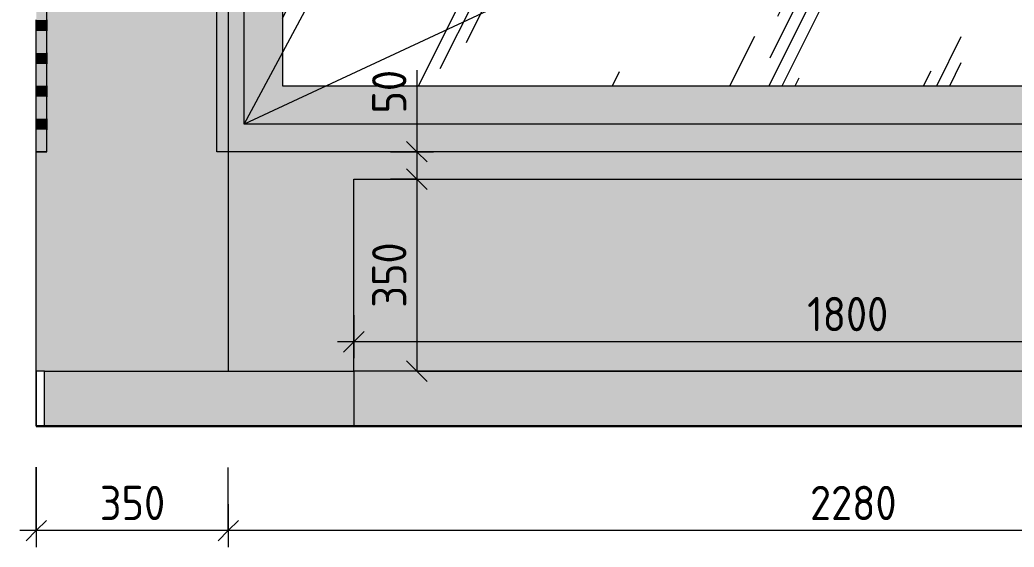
# Model space of a CAD drawing. Header units: millimetres. Extents: x 855 to 84199, y -1987 to 21700.
# Drawn here: x 29158 to 30971, y -220 to 740 of the extents above; entities that cross this region are included whole.
import ezdxf

# ---------------------------------------------------------------- set-up
doc = ezdxf.new("R2010")
doc.units = ezdxf.units.MM
for name, color, linetype, lineweight in [('A-ANNO-DIMS', 7, 'Continuous', 9), ('A-ANNO-DIMS-25', 7, 'Continuous', 9), ('A-FLOR', 7, 'Continuous', 9), ('A-GENM', 7, 'Continuous', 9), ('A-GLAZ', 7, 'Continuous', 9), ('A-WALL', 7, 'Continuous', 9), ('A-WALL-PATT', 7, 'Continuous', 9), ('I-WALL', 7, 'Continuous', 9), ('Знаки', 7, 'Continuous', 9)]:
    doc.layers.add(name, color=color, linetype=linetype, lineweight=lineweight)
for name, color, linetype, lineweight, true_color in [('A-FLOR-FNSH-2', 7, 'Continuous', 30, 0x3c3c3c), ('I-FURN-10', 7, 'Continuous', 9, 0x888888), ('I-FURN-11', 7, 'Continuous', 9, 0x7f7f7f), ('I-FURN-12', 7, 'Continuous', 9, 0x838383), ('I-FURN-13', 7, 'Continuous', 9, 0x858585), ('I-FURN-2', 7, 'Continuous', 9, 0x949494), ('I-FURN-4', 7, 'Continuous', 9, 0x9e9e9e), ('I-FURN-5', 7, 'Continuous', 9, 0x818181), ('I-FURN-6', 9, 'Continuous', 9, 0x808080), ('I-FURN-7', 7, 'Continuous', 9, 0xc0c0c0), ('I-FURN-8', 7, 'Continuous', 9, 0xacacac), ('I-FURN-9', 7, 'Continuous', 9, 0x8d8d8d)]:
    doc.layers.add(name, color=color, linetype=linetype, lineweight=lineweight, true_color=true_color)
doc.layers.add('I-FURN-3', color=7, linetype='Continuous', lineweight=9, true_color=0x7f7f7f, transparency=0.7)
doc.styles.add('ISOCPEUR_2', font='isocpeur.ttf', dxfattribs={"width": 0.9, "height": 62.5})
doc.dimstyles.new('ISO-2_5_0_9К_БОЛЬШОЙ_1', dxfattribs={"dimscale": 304.8, "dimtxt": 62.248823, "dimasz": 0.123031, "dimexe": 0.098425, "dimexo": 0.246063, "dimgap": 0, "dimtad": 1, "dimdec": 0, "dimrnd": 10, "dimzin": 0, "dimdsep": 46, "dimtxsty": 'ISOCPEUR_2', "dimblk1": 'OBLIQUE', "dimblk2": 'OBLIQUE', "dimsah": 1, "dimcen": 0.09, "dimdle": 0.098425, "dimazin": 0, "dimtfac": 1, "dimtdec": 4, "dimtix": 1, "dimtmove": 0, "dimatfit": 3, "dimfxl": 1, "dimtvp": 1, "dimtolj": 1, "dimtzin": 0, "dimarcsym": 2})
doc.dimstyles.new('ISO-2_5_0_9К_БОЛЬШОЙ_2', dxfattribs={"dimscale": 304.8, "dimtxt": 62.248823, "dimasz": 0.123031, "dimexe": 0.098425, "dimexo": 0.246063, "dimgap": 0, "dimtad": 1, "dimdec": 0, "dimrnd": 10, "dimzin": 0, "dimdsep": 46, "dimtxsty": 'ISOCPEUR_2', "dimblk1": 'OBLIQUE', "dimblk2": 'OBLIQUE', "dimsah": 1, "dimcen": 0.09, "dimdle": 0.098425, "dimazin": 0, "dimtfac": 1, "dimtdec": 4, "dimtix": 1, "dimtmove": 1, "dimatfit": 3, "dimfxl": 1, "dimtvp": 1, "dimtolj": 1, "dimtzin": 0, "dimarcsym": 2})

# ---------------------------------------------------------------- blocks, each defined once
blk = doc.blocks.new('120_Окно_СКБ_2Ст_Фрамуга сверху - 120_Окно_СКБ_2Ст_2300х2500_h_ ДОО-23103760-Развертка 1_60-1')
at = {"layer": 'A-GLAZ'}
h = blk.add_hatch(color=256, dxfattribs=at)
h.paths.add_polyline_path([(102110.9, 500), (103429, 500), (103429, 2980), (101171, 2980), (101171, 500), (102035, 500)])
h.paths.add_polyline_path([(103380, 550), (102870, 550), (102870, 2080), (103400, 2080), (103400, 550)])
h.paths.add_polyline_path([(102035, 550), (101200, 550), (101200, 2080), (102840, 2080), (102840, 550), (102342.9, 550)])
h.paths.add_polyline_path([(101223.1, 2130), (101220, 2130), (101220, 2930), (103380, 2930), (103380, 2130), (101427.9, 2130)])
h = blk.add_hatch(color=256, dxfattribs=at)
h.paths.add_polyline_path([(102642.2, 550), (102840, 550), (102840, 2080), (101200, 2080), (101200, 550), (102342.9, 550)])
h.paths.add_polyline_path([(102770, 620), (101270, 620), (101270, 2010), (102770, 2010), (102770, 1029.8)])
h.paths.add_polyline_path([(102798, 1205.5), (102795.9, 1205.8), (102795.1, 1206.4), (102795, 1206.6), (102793.8, 1288.8), (102792.9, 1290), (102791.5, 1293.4), (102791, 1297), (102791, 1333), (102791.5, 1336.6), (102792.9, 1340), (102795.1, 1342.9), (102798, 1345.1), (102801.8, 1346.6), (102805, 1347), (102808.6, 1346.5), (102812, 1345.1), (102814.9, 1342.9), (102817.1, 1340), (102818.5, 1336.6), (102819, 1333), (102819, 1297), (102818.5, 1293.4), (102817.1, 1290), (102816.1, 1288.6), (102815.8, 1265.4), (102814.9, 1206.3), (102813.9, 1205.7), (102812, 1205.5), (102801.4, 1205.5)])
h = blk.add_hatch(dxfattribs=at)
h.set_pattern_fill('FP_26', color=256, style=0, pattern_type=2)
h.set_pattern_definition([(63.435, (108535.2, 31.75), (-255.583, 766.747), [317.5, -190.5, 317.5, -190.5, -403.903]), (63.435, (108535.2, 31.75), (-255.583, 766.747), [-1016, 127, -276.9]), (63.435, (108519.34, 47.6), (-255.583, 766.747), [254, -317.5, 190.5, -190.5, -467.403]), (63.435, (108519.34, 47.6), (-255.583, 766.747), [-952.5, 222.25, -245.15]), (63.435, (108519.34, 95.25), (-255.583, 766.747), [190.5, -381, 127, -190.5, -530.903]), (63.435, (108519.34, 95.25), (-255.583, 766.747), [-889, 285.75, -245.15]), (63.435, (108566.96, 47.6), (-255.583, 766.747), [190.5, -381, 158.75, -6404.65]), (63.435, (108614.6, 95.25), (-255.583, 766.747), [95.25, -476.25, 63.5, -6499.9]), (63.435, (108535.2, 174.6), (-255.583, 766.747), [63.5, -476.25, 63.5, -254, -562.653]), (63.435, (108535.2, 174.6), (-255.583, 766.747), [-857.25, 158.75, -403.9]), (63.435, (108820.96, 127), (-255.583, 766.747), [317.5, -476.25, 381, -251.503]), (63.435, (108820.96, 79.4), (-255.583, 766.747), [444.5, -317.5, 476.25, -188.003]), (63.435, (108852.7, 95.25), (-255.583, 766.747), [508, -254, 381, -276.903]), (63.435, (108900.34, 142.9), (-255.583, 766.747), [317.5, -444.5, 254, -403.903]), (63.435, (108852.7, 238.1), (-255.583, 766.747), [158.75, -635, 190.5, -435.653]), (63.435, (108947.96, 190.5), (-255.583, 766.747), [127, -635, 127, -530.903])])
h.paths.add_polyline_path([(102770, 620), (102770, 2010), (101270, 2010), (101270, 620), (102642.2, 620)])
for p, q in [((101150, 500), (101150, 3000)), ((101200, 550), (101200, 2080)), ((101200, 550), (102020, 2080)), ((101270, 2010), (101270, 620)), ((102791.8, 1292.5), (101200, 550)), ((101270, 620), (102770, 620)), ((102840, 550), (101200, 550)), ((103450, 500), (101150, 500))]:
    blk.add_line(p, q, dxfattribs=at)
blk = doc.blocks.new('Плинтус - Плинтус керамогранит бежевый-32865435-Развертка 1_60-1')
at = {"layer": 'A-GENM'}
for p, q in [((100836, 100), (100821, 100)), ((100821, 100), (100821, 0)), ((100836, 0), (100836, 100)), ((100821, 0), (100836, 0))]:
    blk.add_line(p, q, dxfattribs=at)
blk = doc.blocks.new('Съемный металлический экран с перфорацией - E5-33084936-Развертка 1_60-1')
at = {"layer": 'Знаки'}
h = blk.add_hatch(dxfattribs=at)
h.set_pattern_fill('FP_29', color=256, style=0, pattern_type=2)
h.set_pattern_definition([(0, (108476.359, 0), (0, 12.7), [3.403, -18.594]), (60, (108482.709, 1.701), (-10.998523, 6.35), [3.403, -18.594]), (120, (108484.41, 8.051), (-10.998523, -6.35), [3.403, -18.594]), (30, (108479.762, 0), (2e-05, 25.39996), [3.403, -21.997]), (30, (108473.412, 11), (2e-05, 25.39996), [3.403, -21.997]), (150, (108476.36, 0), (-21.99702, -12.69996), [3.403, -21.997]), (150, (108482.71, 11), (-21.99702, -12.69996), [3.403, -21.997]), (90, (108484.41, 4.65), (-21.997, 12.7), [3.403, -21.997]), (90, (108471.71, 4.65), (-21.997, 12.7), [3.403, -21.997])])
h.paths.add_polyline_path([(101400, 100), (103200, 100), (103200, 450), (101400, 450), (101400, 128.4)])
for p, q in [((101400, 450), (103200, 450)), ((101400, 100), (101400, 450)), ((103200, 100), (103200, 450)), ((103200, 100), (101400, 100))]:
    blk.add_line(p, q, dxfattribs=at)
blk = doc.blocks.new('Бизиборд лего - бизиборд 1_21б-32328682-Развертка 1_60-1')
at = {"layer": 'I-FURN-3'}
h = blk.add_hatch(color=256, dxfattribs=at)
h.paths.add_polyline_path([(100840, 500), (100840, 540), (100821, 540), (100821, 500)])
h.paths.add_polyline_path([(100821, 560), (100840, 560), (100840, 600), (100821, 600), (100821, 563)])
h.paths.add_polyline_path([(100821, 620), (100840, 620), (100840, 660), (100821, 660), (100821, 627.4)])
h.paths.add_polyline_path([(100821, 680), (100840, 680), (100840, 720), (100821, 720), (100821, 683.7)])
h.paths.add_polyline_path([(100823.7, 740), (100840, 740.1), (100840, 780), (100821, 780), (100821, 740), (100823.1, 740)])
h.paths.add_polyline_path([(100824.3, 800), (100840, 800), (100840, 840), (100821, 840), (100821, 800), (100823.1, 800)])
h.paths.add_polyline_path([(100825.5, 860), (100840, 860.2), (100840, 900), (100821, 900), (100821, 860), (100824.3, 860)])
h.paths.add_polyline_path([(100825.5, 920), (100840, 920), (100840, 960), (100821, 960), (100821, 920)])
h.paths.add_polyline_path([(100821, 980), (100840, 980), (100840, 1020), (100821, 1020), (100821, 981.5)])
h.paths.add_polyline_path([(100821, 1040), (100840, 1040), (100840, 1120), (100821, 1120), (100821, 1041.9)])
h.paths.add_polyline_path([(100821, 1140), (100840, 1140), (100840, 1180), (100821, 1180), (100821, 1140.5)])
h.paths.add_polyline_path([(100821, 1200), (100840, 1200), (100840, 1240), (100821, 1240), (100821, 1206.9)])
h.paths.add_polyline_path([(100821, 1260), (100840, 1260), (100840, 1300), (100821, 1300), (100821, 1263.2)])
h.paths.add_polyline_path([(100840, 1320), (100840, 1360), (100821, 1359.8), (100821, 1320), (100839.7, 1320)])
h.paths.add_polyline_path([(100825.5, 1380), (100840, 1380), (100840, 1420), (100821, 1420), (100821, 1380)])
h.paths.add_polyline_path([(100823.1, 1440), (100840, 1440.3), (100840, 1480), (100821, 1480), (100821, 1440), (100822.5, 1440)])
h.paths.add_polyline_path([(100821, 1500), (100840, 1500), (100840, 1540), (100821, 1540), (100821, 1500.6)])
h.paths.add_polyline_path([(100821, 1560), (100840, 1560), (100840, 1600), (100821, 1600), (100821, 1561)])
h.paths.add_polyline_path([(100821, 1620), (100840, 1620), (100840, 1700), (100821, 1699.8), (100821, 1621.3)])
h.paths.add_polyline_path([(100821, 1720), (100840, 1720), (100840, 1760), (100821, 1760), (100821, 1721.9)])
h.paths.add_polyline_path([(100821, 1780), (100840, 1780), (100840, 1820), (100821, 1820), (100821, 1782.3)])
h.paths.add_polyline_path([(100821, 1840), (100840, 1840.3), (100840, 1880), (100821, 1880), (100821, 1842.7)])
h.paths.add_polyline_path([(100839.7, 1900), (100840, 1900), (100840, 1940), (100821, 1940), (100821, 1900)])
h.paths.add_polyline_path([(100830.2, 1960), (100840, 1960), (100840, 2000), (100821, 2000), (100821, 1960), (100827.8, 1960)])
h.paths.add_polyline_path([(100821, 2020), (100840, 2020), (100840, 2060), (100821, 2060), (100821, 2027.8)])
h.paths.add_polyline_path([(100825.5, 2080), (100840, 2080.1), (100840, 2120), (100821, 2120), (100821, 2080), (100823.1, 2080)])
h.paths.add_polyline_path([(100821, 2140), (100840, 2140), (100840, 2180), (100821, 2180), (100821, 2140.4)])
h.paths.add_polyline_path([(100821, 2200), (100840, 2200), (100840, 2240), (100821, 2240), (100821, 2200.8)])
h = blk.add_hatch(color=256, dxfattribs=at)
h.paths.add_polyline_path([(100820.7, 500), (100821, 500), (100820.7, 514.7)])
h.paths.add_polyline_path([(100820.7, 560), (100821, 560), (100820.7, 563)])
h.paths.add_polyline_path([(100820.7, 620), (100821, 620), (100820.7, 627.4)])
h.paths.add_polyline_path([(100820.7, 740), (100821, 740.1), (100820.7, 740.1)])
h.paths.add_polyline_path([(100820.7, 800), (100821, 800), (100820.7, 800.4)])
h.paths.add_polyline_path([(100820.7, 860), (100821, 860), (100820.7, 860.8)])
h.paths.add_polyline_path([(100820.7, 920), (100821, 920), (100820.7, 925.2)])
h.paths.add_polyline_path([(100820.7, 1040), (100821, 1040), (100820.7, 1041.9)])
h.paths.add_polyline_path([(100820.7, 1140), (100821, 1140), (100820.7, 1140.5)])
h.paths.add_polyline_path([(100820.7, 1200), (100821, 1200), (100820.7, 1206.9)])
h.paths.add_polyline_path([(100820.7, 1260), (100821, 1260), (100820.7, 1263.2)])
h.paths.add_polyline_path([(100820.7, 1560), (100821, 1560), (100820.7, 1561)])
h.paths.add_polyline_path([(100820.7, 1620), (100821, 1620), (100820.7, 1621.3)])
h.paths.add_polyline_path([(100820.7, 1780), (100821, 1780), (100820.7, 1782.3)])
h.paths.add_polyline_path([(100820.7, 1840), (100821, 1840), (100820.7, 1842.7)])
h.paths.add_polyline_path([(100820.7, 1900), (100821, 1900), (100820.7, 1915.1)])
h.paths.add_polyline_path([(100820.7, 1960), (100821, 1960), (100820.7, 1963.4)])
h.paths.add_polyline_path([(100820.7, 2080), (100821, 2080.1), (100820.7, 2080.1)])
for points in [[(100821, 730), (100840, 730), (100840, 740), (100821, 740), (100821, 732)], [(100821, 720), (100840, 720), (100840, 730), (100821, 729.9), (100821, 720.3)], [(100821, 670), (100840, 670), (100840, 680), (100821, 679.7), (100821, 671.7)], [(100831.4, 660), (100840, 660), (100840, 670), (100821, 669.9), (100821, 660), (100830.2, 660)], [(100821, 610), (100840, 610), (100840, 620), (100821, 620), (100821, 611.3)], [(100821, 600), (100840, 600), (100840, 610), (100821, 609.9), (100821, 600.3)], [(100821, 550), (100840, 550), (100840, 560), (100821, 560), (100821, 550.1)], [(100821, 540), (100840, 540), (100840, 550), (100821, 549.9), (100821, 540)], [(100820.7, 540), (100821, 540), (100820.7, 540)]]:
    blk.add_hatch(color=256, dxfattribs=at).paths.add_polyline_path(points)
at = {"layer": 'I-FURN-10'}
for p, q in [((100840, 738.7), (100840, 730)), ((100840, 730), (100840, 738.7)), ((100840, 730), (100840, 727.4)), ((100840, 727.4), (100840, 730)), ((100840, 680), (100840, 720)), ((100840, 680), (100840, 720)), ((100840, 665), (100840, 670)), ((100840, 670), (100840, 665)), ((100840, 670), (100840, 670)), ((100840, 620), (100840, 660)), ((100840, 620), (100840, 660)), ((100840, 610), (100840, 602.9)), ((100840, 602.9), (100840, 610)), ((100840, 610), (100840, 610)), ((100840, 560), (100840, 600)), ((100840, 560), (100840, 600)), ((100840, 552.6), (100840, 550)), ((100840, 550), (100840, 552.6)), ((100840, 550), (100840, 550)), ((100840, 500), (100840, 540)), ((100840, 500), (100840, 540)), ((100840, 500), (100821, 500)), ((100821, 500), (100840, 500))]:
    blk.add_line(p, q, dxfattribs=at)
at = {"layer": 'I-FURN-11'}
for p, q in [((100840, 720), (100840, 740)), ((100840, 720), (100840, 740)), ((100840, 720), (100840, 740)), ((100840, 720), (100840, 740)), ((100840, 720), (100840, 740)), ((100840, 720), (100840, 740)), ((100840, 720), (100840, 740)), ((100840, 740), (100840, 739.7)), ((100840, 739.7), (100840, 740)), ((100840, 720), (100840, 740)), ((100840, 739.7), (100840, 730)), ((100840, 730), (100840, 739.7)), ((100840, 737.1), (100840, 739.7)), ((100840, 739.7), (100840, 730)), ((100840, 739.7), (100840, 730)), ((100840, 738.7), (100840, 739.7)), ((100840, 739.7), (100840, 738.7)), ((100840, 738.7), (100840, 739.7)), ((100840, 738.7), (100840, 730)), ((100840, 730), (100840, 738.7)), ((100840, 732.6), (100840, 738.7)), ((100840, 738.7), (100840, 730)), ((100840, 738.7), (100840, 730)), ((100840, 738.7), (100840, 738.7)), ((100840, 732.6), (100840, 738.7)), ((100840, 730), (100840, 738.7)), ((100840, 738.7), (100840, 730)), ((100840, 730), (100840, 738.7)), ((100840, 738.7), (100840, 737.1)), ((100840, 737.1), (100840, 738.7)), ((100840, 730), (100840, 737.1)), ((100840, 737.1), (100840, 730)), ((100840, 730), (100840, 737.1)), ((100840, 737.1), (100840, 730)), ((100840, 730), (100840, 737.1)), ((100840, 737.1), (100840, 732.6)), ((100840, 730), (100840, 737.1)), ((100840, 730), (100840, 732.6)), ((100840, 730), (100840, 732.6)), ((100840, 732.6), (100840, 730)), ((100840, 730), (100840, 732.6)), ((100840, 732.6), (100840, 730)), ((100840, 730), (100840, 732.6)), ((100840, 730), (100840, 732.6)), ((100840, 732.6), (100840, 730)), ((100840, 730), (100840, 732.6)), ((100840, 732.6), (100840, 730)), ((100840, 732.6), (100840, 730)), ((100840, 730), (100840, 730)), ((100840, 730), (100840, 730)), ((100840, 730), (100840, 730)), ((100840, 730), (100840, 730)), ((100840, 730), (100840, 730)), ((100840, 730), (100840, 721.3)), ((100840, 721.3), (100840, 730)), ((100840, 730), (100840, 721.3)), ((100840, 721.3), (100840, 730)), ((100840, 730), (100840, 730)), ((100840, 730), (100840, 730)), ((100840, 730), (100840, 730)), ((100840, 730), (100840, 725)), ((100840, 725), (100840, 730)), ((100840, 730), (100840, 730)), ((100840, 730), (100840, 730)), ((100840, 730), (100840, 730)), ((100840, 727.4), (100840, 730)), ((100840, 730), (100840, 721.3)), ((100840, 722.9), (100840, 730)), ((100840, 730), (100840, 722.9)), ((100840, 730), (100840, 730)), ((100840, 730), (100840, 730)), ((100840, 730), (100840, 730)), ((100840, 730), (100840, 730)), ((100840, 730), (100840, 730)), ((100840, 730), (100840, 730)), ((100840, 730), (100840, 727.4)), ((100840, 727.4), (100840, 730)), ((100840, 730), (100840, 730)), ((100840, 730), (100840, 730)), ((100840, 730), (100840, 730)), ((100840, 730), (100840, 730)), ((100840, 730), (100840, 730)), ((100840, 730), (100840, 730)), ((100840, 730), (100840, 730)), ((100840, 730), (100840, 730)), ((100840, 730), (100840, 730)), ((100840, 730), (100840, 730)), ((100840, 730), (100840, 730)), ((100840, 730), (100840, 730)), ((100840, 730), (100840, 730)), ((100840, 727.4), (100840, 730)), ((100840, 730), (100840, 727.4)), ((100840, 730), (100840, 730)), ((100840, 730), (100840, 730)), ((100840, 730), (100840, 730)), ((100840, 730), (100840, 730)), ((100840, 730), (100840, 730)), ((100840, 725), (100840, 730)), ((100840, 730), (100840, 725)), ((100840, 730), (100840, 730)), ((100840, 730), (100840, 721.3)), ((100840, 721.3), (100840, 730)), ((100840, 730), (100840, 730)), ((100840, 725), (100840, 730)), ((100840, 730), (100840, 725)), ((100840, 730), (100840, 730)), ((100840, 730), (100840, 730)), ((100840, 730), (100840, 730)), ((100840, 730), (100840, 730)), ((100840, 730), (100840, 730)), ((100840, 730), (100840, 727.4)), ((100840, 722.9), (100840, 730)), ((100840, 730), (100840, 730)), ((100840, 730), (100840, 730)), ((100840, 730), (100840, 730)), ((100840, 730), (100840, 730)), ((100840, 730), (100840, 721.3)), ((100840, 721.3), (100840, 730)), ((100840, 730), (100840, 730)), ((100840, 730), (100840, 730)), ((100840, 730), (100840, 730)), ((100840, 730), (100840, 730)), ((100840, 730), (100840, 730)), ((100840, 730), (100840, 730)), ((100840, 730), (100840, 730)), ((100840, 730), (100840, 725)), ((100840, 721.3), (100840, 730)), ((100840, 721.3), (100840, 727.4)), ((100840, 727.4), (100840, 725)), ((100840, 725), (100840, 721.3)), ((100840, 725), (100840, 720)), ((100840, 721.3), (100840, 722.9)), ((100840, 720.3), (100840, 721.3)), ((100840, 721.3), (100840, 720.3)), ((100840, 721.3), (100840, 720)), ((100840, 720.3), (100840, 721.3)), ((100840, 720), (100840, 721.3)), ((100840, 720), (100840, 720.3)), ((100840, 667.6), (100840, 680)), ((100840, 667.6), (100840, 680)), ((100840, 667.6), (100840, 680)), ((100840, 667.6), (100840, 680)), ((100840, 679.7), (100840, 680)), ((100840, 680), (100840, 677.1)), ((100840, 667.6), (100840, 680)), ((100840, 667.6), (100840, 680)), ((100840, 667.6), (100840, 680)), ((100840, 672.6), (100840, 680)), ((100840, 680), (100840, 679.7)), ((100840, 678.7), (100840, 680)), ((100840, 680), (100840, 672.6)), ((100840, 667.6), (100840, 680)), ((100840, 678.7), (100840, 679.7)), ((100840, 679.7), (100840, 670)), ((100840, 670), (100840, 679.7)), ((100840, 670), (100840, 679.7)), ((100840, 679.7), (100840, 670)), ((100840, 679.7), (100840, 675)), ((100840, 675), (100840, 678.7)), ((100840, 670), (100840, 678.7)), ((100840, 672.6), (100840, 678.7)), ((100840, 678.7), (100840, 678.7)), ((100840, 678.7), (100840, 675)), ((100840, 670), (100840, 677.1)), ((100840, 677.1), (100840, 670)), ((100840, 677.1), (100840, 675)), ((100840, 675), (100840, 670)), ((100840, 670), (100840, 675)), ((100840, 672.6), (100840, 675)), ((100840, 675), (100840, 670)), ((100840, 675), (100840, 672.6)), ((100840, 675), (100840, 672.6)), ((100840, 670), (100840, 672.6)), ((100840, 670), (100840, 672.6)), ((100840, 672.6), (100840, 670)), ((100840, 670), (100840, 672.6)), ((100840, 672.6), (100840, 670)), ((100840, 672.6), (100840, 670)), ((100840, 670), (100840, 672.6)), ((100840, 672.6), (100840, 670)), ((100840, 670), (100840, 670)), ((100840, 670), (100840, 670)), ((100840, 670), (100840, 670)), ((100840, 670), (100840, 670)), ((100840, 670), (100840, 662.9)), ((100840, 660), (100840, 670)), ((100840, 670), (100840, 670)), ((100840, 670), (100840, 667.4)), ((100840, 660), (100840, 670)), ((100840, 670), (100840, 670)), ((100840, 670), (100840, 670)), ((100840, 670), (100840, 670)), ((100840, 670), (100840, 670)), ((100840, 670), (100840, 665)), ((100840, 665), (100840, 670)), ((100840, 670), (100840, 670)), ((100840, 670), (100840, 670)), ((100840, 670), (100840, 670)), ((100840, 665), (100840, 670)), ((100840, 670), (100840, 667.4)), ((100840, 661.3), (100840, 670)), ((100840, 670), (100840, 661.3)), ((100840, 670), (100840, 670)), ((100840, 670), (100840, 660.3)), ((100840, 660.3), (100840, 670)), ((100840, 670), (100840, 670)), ((100840, 670), (100840, 660)), ((100840, 660), (100840, 670)), ((100840, 670), (100840, 670)), ((100840, 670), (100840, 660.3)), ((100840, 660.3), (100840, 670)), ((100840, 670), (100840, 670)), ((100840, 670), (100840, 670)), ((100840, 670), (100840, 670)), ((100840, 670), (100840, 665)), ((100840, 665), (100840, 670)), ((100840, 670), (100840, 670)), ((100840, 670), (100840, 660)), ((100840, 665), (100840, 670)), ((100840, 670), (100840, 670)), ((100840, 667.4), (100840, 670)), ((100840, 670), (100840, 661.3)), ((100840, 670), (100840, 670)), ((100840, 670), (100840, 670)), ((100840, 670), (100840, 670)), ((100840, 670), (100840, 670)), ((100840, 670), (100840, 670)), ((100840, 670), (100840, 670)), ((100840, 667.4), (100840, 670)), ((100840, 670), (100840, 667.4)), ((100840, 670), (100840, 670)), ((100840, 670), (100840, 667.4)), ((100840, 667.4), (100840, 670)), ((100840, 670), (100840, 670)), ((100840, 670), (100840, 667.4)), ((100840, 661.3), (100840, 670)), ((100840, 670), (100840, 670)), ((100840, 670), (100840, 670)), ((100840, 670), (100840, 670)), ((100840, 670), (100840, 670)), ((100840, 670), (100840, 670)), ((100840, 670), (100840, 670)), ((100840, 670), (100840, 670)), ((100840, 670), (100840, 667.4)), ((100840, 667.4), (100840, 670)), ((100840, 670), (100840, 670)), ((100840, 670), (100840, 670)), ((100840, 670), (100840, 670)), ((100840, 670), (100840, 670)), ((100840, 670), (100840, 670)), ((100840, 670), (100840, 670)), ((100840, 670), (100840, 670)), ((100840, 670), (100840, 670)), ((100840, 670), (100840, 662.9)), ((100840, 665), (100840, 670)), ((100840, 670), (100840, 670)), ((100840, 670), (100840, 670)), ((100840, 670), (100840, 667.4)), ((100840, 660.3), (100840, 670)), ((100840, 670), (100840, 670)), ((100840, 670), (100840, 670)), ((100840, 670), (100840, 670)), ((100840, 670), (100840, 661.3)), ((100840, 661.3), (100840, 670)), ((100840, 670), (100840, 667.4)), ((100840, 667.4), (100840, 670)), ((100840, 670), (100840, 670)), ((100840, 670), (100840, 662.9)), ((100840, 662.9), (100840, 670)), ((100840, 670), (100840, 670)), ((100840, 670), (100840, 662.9)), ((100840, 660.3), (100840, 670)), ((100840, 661.6), (100840, 667.4)), ((100840, 667.4), (100840, 660.3)), ((100840, 661.6), (100840, 667.4)), ((100840, 667.4), (100840, 661.3)), ((100840, 661.6), (100840, 667.4)), ((100840, 661.6), (100840, 667.4)), ((100840, 665), (100840, 667.4)), ((100840, 667.4), (100840, 661.3)), ((100840, 661.6), (100840, 667.4)), ((100840, 661.6), (100840, 667.4)), ((100840, 661.6), (100840, 667.4)), ((100840, 667.4), (100840, 665)), ((100840, 661.6), (100840, 667.4)), ((100840, 661.3), (100840, 665)), ((100840, 660.3), (100840, 665)), ((100840, 662.9), (100840, 665)), ((100840, 661.3), (100840, 665)), ((100840, 665), (100840, 662.9)), ((100840, 662.9), (100840, 660.3)), ((100840, 661.3), (100840, 662.9)), ((100840, 662.9), (100840, 660)), ((100840, 662.9), (100840, 661.3)), ((100840, 662.9), (100840, 660.3)), ((100840, 660.6), (100840, 661.3)), ((100840, 660.6), (100840, 661.3)), ((100840, 660.6), (100840, 661.3)), ((100840, 660.6), (100840, 661.3)), ((100840, 661.3), (100840, 661.3)), ((100840, 660.6), (100840, 661.3)), ((100840, 660.6), (100840, 661.3)), ((100840, 660.6), (100840, 661.3)), ((100840, 660), (100840, 661.3)), ((100840, 661.3), (100840, 660.3)), ((100840, 660.6), (100840, 661.3)), ((100840, 660), (100840, 660.3)), ((100840, 660.3), (100840, 660)), ((100840, 660.3), (100840, 660)), ((100840, 660), (100840, 660.3)), ((100840, 660), (100840, 660.3)), ((100840, 660), (100840, 660.3)), ((100840, 660), (100840, 660.3)), ((100840, 660), (100840, 660.3)), ((100840, 660), (100840, 660.3)), ((100840, 660), (100840, 660.3)), ((100840, 660), (100840, 660.3)), ((100840, 617.3), (100840, 620)), ((100840, 620), (100840, 610)), ((100840, 610), (100840, 620)), ((100840, 617.3), (100840, 620)), ((100840, 617.3), (100840, 620)), ((100840, 617.3), (100840, 620)), ((100840, 617.3), (100840, 620)), ((100840, 619.7), (100840, 620)), ((100840, 620), (100840, 610)), ((100840, 620), (100840, 610)), ((100840, 619.7), (100840, 620)), ((100840, 617.3), (100840, 620)), ((100840, 617.3), (100840, 620)), ((100840, 617.3), (100840, 620)), ((100840, 618.7), (100840, 619.7)), ((100840, 619.7), (100840, 610)), ((100840, 619.7), (100840, 618.7)), ((100840, 610), (100840, 619.7)), ((100840, 619.7), (100840, 618.7)), ((100840, 618.7), (100840, 619.7)), ((100840, 619.7), (100840, 610)), ((100840, 610), (100840, 619.7)), ((100840, 615), (100840, 619.7)), ((100840, 619.7), (100840, 615)), ((100840, 619.7), (100840, 610)), ((100840, 610), (100840, 619.7)), ((100840, 610), (100840, 619.7)), ((100840, 610), (100840, 619.7)), ((100840, 619.7), (100840, 610)), ((100840, 610), (100840, 619.7)), ((100840, 610), (100840, 618.7)), ((100840, 618.7), (100840, 610)), ((100840, 610), (100840, 618.7)), ((100840, 618.7), (100840, 610)), ((100840, 618.7), (100840, 617.1)), ((100840, 617.1), (100840, 618.7)), ((100840, 618.7), (100840, 617.1)), ((100840, 610), (100840, 618.7)), ((100840, 618.7), (100840, 610)), ((100840, 610), (100840, 618.7)), ((100840, 607.4), (100840, 617.1)), ((100840, 610), (100840, 617.1)), ((100840, 617.1), (100840, 610)), ((100840, 607.4), (100840, 617.1)), ((100840, 617.1), (100840, 615)), ((100840, 610), (100840, 617.1)), ((100840, 610), (100840, 617.1)), ((100840, 617.1), (100840, 610)), ((100840, 607.4), (100840, 617.1)), ((100840, 607.4), (100840, 617.1)), ((100840, 607.4), (100840, 617.1)), ((100840, 607.4), (100840, 617.1)), ((100840, 607.4), (100840, 617.1)), ((100840, 617.1), (100840, 610)), ((100840, 610), (100840, 617.1)), ((100840, 617.1), (100840, 612.6)), ((100840, 607.4), (100840, 617.1)), ((100840, 615), (100840, 612.6)), ((100840, 615), (100840, 610)), ((100840, 610), (100840, 615)), ((100840, 610), (100840, 615)), ((100840, 615), (100840, 610)), ((100840, 615), (100840, 610)), ((100840, 610), (100840, 615)), ((100840, 610), (100840, 615)), ((100840, 615), (100840, 612.6)), ((100840, 615), (100840, 610)), ((100840, 612.6), (100840, 615)), ((100840, 612.6), (100840, 610)), ((100840, 612.6), (100840, 610)), ((100840, 610), (100840, 612.6)), ((100840, 610), (100840, 612.6)), ((100840, 612.6), (100840, 610)), ((100840, 612.6), (100840, 610)), ((100840, 610), (100840, 612.6)), ((100840, 612.6), (100840, 610)), ((100840, 610), (100840, 610)), ((100840, 610), (100840, 610)), ((100840, 610), (100840, 610)), ((100840, 610), (100840, 610)), ((100840, 610), (100840, 610)), ((100840, 610), (100840, 610)), ((100840, 610), (100840, 610)), ((100840, 610), (100840, 610)), ((100840, 610), (100840, 605)), ((100840, 605), (100840, 610)), ((100840, 610), (100840, 610)), ((100840, 610), (100840, 610)), ((100840, 607.4), (100840, 610)), ((100840, 610), (100840, 602.9)), ((100840, 610), (100840, 607.4)), ((100840, 602.9), (100840, 610)), ((100840, 610), (100840, 610)), ((100840, 610), (100840, 610)), ((100840, 610), (100840, 610)), ((100840, 610), (100840, 610)), ((100840, 610), (100840, 600.3)), ((100840, 600.3), (100840, 610)), ((100840, 610), (100840, 610)), ((100840, 610), (100840, 610)), ((100840, 610), (100840, 610)), ((100840, 610), (100840, 610)), ((100840, 610), (100840, 610)), ((100840, 610), (100840, 602.9)), ((100840, 605), (100840, 610)), ((100840, 600.3), (100840, 610)), ((100840, 610), (100840, 600.3)), ((100840, 610), (100840, 610)), ((100840, 610), (100840, 610)), ((100840, 610), (100840, 610)), ((100840, 610), (100840, 610)), ((100840, 610), (100840, 610)), ((100840, 607.4), (100840, 610)), ((100840, 610), (100840, 607.4)), ((100840, 610), (100840, 610)), ((100840, 610), (100840, 610)), ((100840, 610), (100840, 610)), ((100840, 610), (100840, 610)), ((100840, 610), (100840, 600.3)), ((100840, 607.4), (100840, 610)), ((100840, 610), (100840, 610)), ((100840, 610), (100840, 610)), ((100840, 610), (100840, 610)), ((100840, 610), (100840, 610)), ((100840, 610), (100840, 600.3)), ((100840, 600.3), (100840, 610)), ((100840, 600.3), (100840, 610)), ((100840, 610), (100840, 600.3)), ((100840, 610), (100840, 610)), ((100840, 610), (100840, 610)), ((100840, 610), (100840, 610)), ((100840, 610), (100840, 610)), ((100840, 610), (100840, 610)), ((100840, 610), (100840, 610)), ((100840, 610), (100840, 610)), ((100840, 610), (100840, 610)), ((100840, 610), (100840, 610)), ((100840, 610), (100840, 605)), ((100840, 605), (100840, 610)), ((100840, 605), (100840, 610)), ((100840, 610), (100840, 600.3)), ((100840, 610), (100840, 610)), ((100840, 610), (100840, 610)), ((100840, 610), (100840, 610)), ((100840, 610), (100840, 610)), ((100840, 610), (100840, 610)), ((100840, 605), (100840, 607.4)), ((100840, 607.4), (100840, 602.9)), ((100840, 600.3), (100840, 607.4)), ((100840, 601.3), (100840, 607.3)), ((100840, 601.3), (100840, 607.3)), ((100840, 601.3), (100840, 607.3)), ((100840, 601.3), (100840, 607.3)), ((100840, 601.3), (100840, 607.3)), ((100840, 601.3), (100840, 607.3)), ((100840, 601.3), (100840, 607.3)), ((100840, 601.3), (100840, 607.3)), ((100840, 602.9), (100840, 605)), ((100840, 600), (100840, 605)), ((100840, 600.3), (100840, 605)), ((100840, 601.3), (100840, 602.9)), ((100840, 602.9), (100840, 601.3)), ((100840, 602.9), (100840, 600)), ((100840, 600), (100840, 601.3)), ((100840, 600), (100840, 601.3)), ((100840, 600.3), (100840, 601.3)), ((100840, 601.3), (100840, 600.3)), ((100840, 600), (100840, 601.3)), ((100840, 600), (100840, 601.3)), ((100840, 600), (100840, 601.3)), ((100840, 600), (100840, 601.3)), ((100840, 600), (100840, 601.3)), ((100840, 600), (100840, 601.3)), ((100840, 600.3), (100840, 600.3)), ((100840, 557.1), (100840, 560)), ((100840, 550), (100840, 560)), ((100840, 560), (100840, 552.6)), ((100840, 557.1), (100840, 560)), ((100840, 557.1), (100840, 560)), ((100840, 557.1), (100840, 560)), ((100840, 557.1), (100840, 560)), ((100840, 559.7), (100840, 560)), ((100840, 560), (100840, 550)), ((100840, 557.1), (100840, 560)), ((100840, 557.1), (100840, 560)), ((100840, 550), (100840, 560)), ((100840, 560), (100840, 558.7)), ((100840, 557.1), (100840, 560)), ((100840, 558.7), (100840, 559.7)), ((100840, 559.7), (100840, 550)), ((100840, 559.7), (100840, 550)), ((100840, 558.7), (100840, 559.7)), ((100840, 559.7), (100840, 550)), ((100840, 550), (100840, 559.7)), ((100840, 558.7), (100840, 559.7)), ((100840, 559.7), (100840, 552.6)), ((100840, 550), (100840, 559.7)), ((100840, 550), (100840, 559.7)), ((100840, 559.7), (100840, 550)), ((100840, 558.7), (100840, 550)), ((100840, 550), (100840, 558.7)), ((100840, 550), (100840, 558.7)), ((100840, 550), (100840, 558.7)), ((100840, 550), (100840, 558.7)), ((100840, 558.7), (100840, 557.1)), ((100840, 557.1), (100840, 550)), ((100840, 550), (100840, 557.1)), ((100840, 557.1), (100840, 550)), ((100840, 550), (100840, 557.1)), ((100840, 557.1), (100840, 555)), ((100840, 555), (100840, 557)), ((100840, 555), (100840, 557)), ((100840, 555), (100840, 557)), ((100840, 555), (100840, 557)), ((100840, 555), (100840, 557)), ((100840, 555), (100840, 557)), ((100840, 555), (100840, 557)), ((100840, 555), (100840, 557)), ((100840, 542.9), (100840, 555)), ((100840, 542.9), (100840, 555)), ((100840, 542.9), (100840, 555)), ((100840, 542.9), (100840, 555)), ((100840, 542.9), (100840, 555)), ((100840, 542.9), (100840, 555)), ((100840, 542.9), (100840, 555)), ((100840, 555), (100840, 552.6)), ((100840, 542.9), (100840, 555)), ((100840, 552.6), (100840, 550)), ((100840, 550), (100840, 552.6)), ((100840, 552.6), (100840, 550)), ((100840, 552.6), (100840, 550)), ((100840, 550), (100840, 552.6)), ((100840, 552.6), (100840, 550)), ((100840, 550), (100840, 552.6)), ((100840, 552.6), (100840, 550)), ((100840, 552.6), (100840, 550)), ((100840, 550), (100840, 550)), ((100840, 550), (100840, 550)), ((100840, 550), (100840, 550)), ((100840, 550), (100840, 550)), ((100840, 550), (100840, 540)), ((100840, 540), (100840, 550)), ((100840, 550), (100840, 550)), ((100840, 550), (100840, 550)), ((100840, 550), (100840, 550)), ((100840, 550), (100840, 550)), ((100840, 550), (100840, 545)), ((100840, 545), (100840, 550)), ((100840, 550), (100840, 550)), ((100840, 550), (100840, 550)), ((100840, 550), (100840, 550)), ((100840, 550), (100840, 550)), ((100840, 550), (100840, 550)), ((100840, 550), (100840, 550)), ((100840, 550), (100840, 550)), ((100840, 550), (100840, 540.3)), ((100840, 541.3), (100840, 550)), ((100840, 550), (100840, 550)), ((100840, 540.3), (100840, 550)), ((100840, 550), (100840, 540.3)), ((100840, 550), (100840, 550)), ((100840, 540.3), (100840, 550)), ((100840, 550), (100840, 541.3)), ((100840, 550), (100840, 550)), ((100840, 550), (100840, 540.3)), ((100840, 540.3), (100840, 550)), ((100840, 550), (100840, 550)), ((100840, 550), (100840, 541.3)), ((100840, 541.3), (100840, 550)), ((100840, 550), (100840, 550)), ((100840, 550), (100840, 550)), ((100840, 550), (100840, 550)), ((100840, 550), (100840, 550)), ((100840, 541.3), (100840, 550)), ((100840, 550), (100840, 541.3)), ((100840, 550), (100840, 550)), ((100840, 550), (100840, 550)), ((100840, 550), (100840, 550)), ((100840, 550), (100840, 550)), ((100840, 550), (100840, 550)), ((100840, 550), (100840, 550)), ((100840, 540.3), (100840, 550)), ((100840, 550), (100840, 540.3)), ((100840, 550), (100840, 550)), ((100840, 550), (100840, 547.4)), ((100840, 547.4), (100840, 550)), ((100840, 550), (100840, 550)), ((100840, 550), (100840, 550)), ((100840, 550), (100840, 550)), ((100840, 545), (100840, 550)), ((100840, 550), (100840, 545)), ((100840, 550), (100840, 550)), ((100840, 550), (100840, 540.3)), ((100840, 540.3), (100840, 550)), ((100840, 540), (100840, 550)), ((100840, 550), (100840, 540)), ((100840, 550), (100840, 550)), ((100840, 550), (100840, 550)), ((100840, 550), (100840, 550)), ((100840, 550), (100840, 550)), ((100840, 550), (100840, 550)), ((100840, 550), (100840, 550)), ((100840, 550), (100840, 550)), ((100840, 550), (100840, 550)), ((100840, 550), (100840, 550)), ((100840, 550), (100840, 550)), ((100840, 545), (100840, 550)), ((100840, 550), (100840, 542.9)), ((100840, 550), (100840, 550)), ((100840, 550), (100840, 550)), ((100840, 550), (100840, 550)), ((100840, 542.9), (100840, 550)), ((100840, 550), (100840, 547.4)), ((100840, 550), (100840, 550)), ((100840, 550), (100840, 550)), ((100840, 550), (100840, 550)), ((100840, 550), (100840, 541.3)), ((100840, 541.3), (100840, 550)), ((100840, 547.4), (100840, 545)), ((100840, 541.3), (100840, 545)), ((100840, 545), (100840, 542.9)), ((100840, 540), (100840, 542.9)), ((100840, 540), (100840, 542.9)), ((100840, 540), (100840, 542.9)), ((100840, 540), (100840, 542.9)), ((100840, 540), (100840, 542.9)), ((100840, 540), (100840, 542.9)), ((100840, 540), (100840, 542.9)), ((100840, 542.9), (100840, 541.3)), ((100840, 540), (100840, 542.9)), ((100840, 540.3), (100840, 541.3)), ((100840, 541.3), (100840, 540.3))]:
    blk.add_line(p, q, dxfattribs=at)
at = {"layer": 'I-FURN-12'}
for p, q in [((100840, 730), (100840, 730)), ((100840, 730), (100840, 730)), ((100840, 670), (100840, 670)), ((100840, 670), (100840, 670)), ((100840, 610), (100840, 610)), ((100840, 610), (100840, 610)), ((100840, 558.7), (100840, 552.6)), ((100840, 550), (100840, 558.7)), ((100840, 552.6), (100840, 550)), ((100840, 550), (100840, 550))]:
    blk.add_line(p, q, dxfattribs=at)
at = {"layer": 'I-FURN-13'}
for p, q in [((100840, 740), (100840, 739.7)), ((100840, 738.7), (100840, 740)), ((100840, 739.7), (100840, 738.7)), ((100840, 738.7), (100840, 737.1)), ((100840, 730), (100840, 738.7)), ((100840, 737.1), (100840, 730)), ((100840, 725), (100840, 730)), ((100840, 730), (100840, 725)), ((100840, 670), (100840, 677.1)), ((100840, 677.1), (100840, 670)), ((100840, 670), (100840, 670)), ((100840, 617.1), (100840, 610)), ((100840, 610), (100840, 617.1)), ((100840, 610), (100840, 610)), ((100840, 550), (100840, 545)), ((100840, 545), (100840, 550)), ((100840, 550), (100840, 550))]:
    blk.add_line(p, q, dxfattribs=at)
at = {"layer": 'I-FURN-2'}
for p, q in [((100840, 730), (100840, 725)), ((100840, 725), (100840, 730)), ((100840, 730), (100840, 730)), ((100840, 680), (100840, 720)), ((100840, 680), (100840, 720)), ((100840, 670), (100840, 665)), ((100840, 665), (100840, 670)), ((100840, 670), (100840, 670)), ((100840, 620), (100840, 660)), ((100840, 620), (100840, 660)), ((100840, 600.3), (100840, 610)), ((100840, 610), (100840, 605)), ((100840, 610), (100840, 610)), ((100840, 605), (100840, 602.9)), ((100840, 602.9), (100840, 600.3)), ((100840, 560), (100840, 600)), ((100840, 560), (100840, 600)), ((100840, 558.7), (100840, 550)), ((100840, 557.1), (100840, 558.7)), ((100840, 550), (100840, 557.1)), ((100840, 545), (100840, 550)), ((100840, 550), (100840, 547.4)), ((100840, 547.4), (100840, 540.3)), ((100840, 540.3), (100840, 545)), ((100840, 500), (100840, 540)), ((100840, 500), (100840, 540)), ((100840, 500), (100820.7, 500)), ((100820.7, 500), (100840, 500))]:
    blk.add_line(p, q, dxfattribs=at)
at = {"layer": 'I-FURN-4'}
for p, q in [((100840, 738.7), (100840, 730)), ((100840, 730), (100840, 738.7)), ((100840, 725), (100840, 730)), ((100840, 730), (100840, 725)), ((100840, 680), (100840, 720)), ((100840, 680), (100840, 720)), ((100840, 665), (100840, 670)), ((100840, 670), (100840, 665)), ((100840, 670), (100840, 670)), ((100840, 620), (100840, 660)), ((100840, 620), (100840, 660)), ((100840, 618.7), (100840, 610)), ((100840, 610), (100840, 618.7)), ((100840, 605), (100840, 610)), ((100840, 610), (100840, 605)), ((100840, 560), (100840, 600)), ((100840, 560), (100840, 600)), ((100840, 547.4), (100840, 550)), ((100840, 550), (100840, 547.4)), ((100840, 550), (100840, 550)), ((100840, 500), (100840, 540)), ((100840, 500), (100840, 540)), ((100820.7, 500), (100840, 500)), ((100840, 500), (100820.7, 500))]:
    blk.add_line(p, q, dxfattribs=at)
at = {"layer": 'I-FURN-5'}
for p, q in [((100840, 737.1), (100840, 730)), ((100840, 730), (100840, 737.1)), ((100840, 730), (100840, 730)), ((100840, 670), (100840, 677.1)), ((100840, 677.1), (100840, 670)), ((100840, 670), (100840, 660.3)), ((100840, 660.3), (100840, 670)), ((100840, 617.1), (100840, 610)), ((100840, 610), (100840, 617.1)), ((100840, 610), (100840, 610)), ((100840, 550), (100840, 552.6)), ((100840, 552.6), (100840, 550)), ((100840, 550), (100840, 550))]:
    blk.add_line(p, q, dxfattribs=at)
at = {"layer": 'I-FURN-6'}
for p, q in [((100840, 720), (100840, 740)), ((100840, 720), (100840, 740)), ((100840, 667.6), (100840, 680)), ((100840, 667.6), (100840, 680)), ((100840, 661.6), (100840, 667.4)), ((100840, 661.6), (100840, 667.4)), ((100840, 660.6), (100840, 661.3)), ((100840, 660.6), (100840, 661.3)), ((100840, 660), (100840, 660.3)), ((100840, 660), (100840, 660.3)), ((100840, 617.3), (100840, 620)), ((100840, 617.3), (100840, 620)), ((100840, 607.4), (100840, 617.1)), ((100840, 607.4), (100840, 617.1)), ((100840, 601.3), (100840, 607.3)), ((100840, 601.3), (100840, 607.3)), ((100840, 600), (100840, 601.3)), ((100840, 600), (100840, 601.3)), ((100840, 557.1), (100840, 560)), ((100840, 557.1), (100840, 560)), ((100840, 555), (100840, 557)), ((100840, 555), (100840, 557)), ((100840, 542.9), (100840, 555)), ((100840, 542.9), (100840, 555)), ((100840, 540), (100840, 542.9)), ((100840, 540), (100840, 542.9))]:
    blk.add_line(p, q, dxfattribs=at)
at = {"layer": 'I-FURN-7'}
for q in [(100840, 2240), (100820.7, 500)]:
    blk.add_line((100840, 500), q, dxfattribs=at)
at = {"layer": 'I-FURN-8'}
for p, q in [((100840, 730), (100840, 730)), ((100840, 730), (100840, 730)), ((100840, 680), (100840, 720)), ((100840, 680), (100840, 720)), ((100840, 670), (100840, 670)), ((100840, 670), (100840, 670)), ((100840, 620), (100840, 660)), ((100840, 620), (100840, 660)), ((100840, 610), (100840, 610)), ((100840, 610), (100840, 610)), ((100840, 560), (100840, 600)), ((100840, 560), (100840, 600)), ((100840, 550), (100840, 550)), ((100840, 550), (100840, 550)), ((100840, 500), (100840, 540)), ((100840, 500), (100840, 540)), ((100820.7, 500), (100840, 500)), ((100840, 500), (100820.7, 500))]:
    blk.add_line(p, q, dxfattribs=at)
at = {"layer": 'I-FURN-9'}
for p, q in [((100840, 737.1), (100840, 730)), ((100840, 730), (100840, 737.1)), ((100840, 722.9), (100840, 730)), ((100840, 730), (100840, 725)), ((100840, 725), (100840, 722.9)), ((100840, 680), (100840, 720)), ((100840, 680), (100840, 720)), ((100840, 677.1), (100840, 670)), ((100840, 670), (100840, 677.1)), ((100840, 670), (100840, 665)), ((100840, 665), (100840, 670)), ((100840, 620), (100840, 660)), ((100840, 620), (100840, 660)), ((100840, 610), (100840, 605)), ((100840, 605), (100840, 610)), ((100840, 610), (100840, 610)), ((100840, 560), (100840, 600)), ((100840, 560), (100840, 600)), ((100840, 558.7), (100840, 559.7)), ((100840, 559.7), (100840, 559.7)), ((100840, 559.7), (100840, 558.7)), ((100840, 557.1), (100840, 558.7)), ((100840, 558.7), (100840, 557.1)), ((100840, 555), (100840, 557.1)), ((100840, 557.1), (100840, 555)), ((100840, 550), (100840, 555)), ((100840, 555), (100840, 552.6)), ((100840, 552.6), (100840, 550)), ((100840, 550), (100840, 545)), ((100840, 547.4), (100840, 550)), ((100840, 542.9), (100840, 547.4)), ((100840, 545), (100840, 542.9)), ((100840, 542.9), (100840, 541.3)), ((100840, 541.3), (100840, 542.9)), ((100840, 541.3), (100840, 541.3)), ((100840, 500), (100840, 540)), ((100840, 500), (100840, 540)), ((100840, 500), (100820.7, 500)), ((100820.7, 500), (100840, 500))]:
    blk.add_line(p, q, dxfattribs=at)
blk = doc.blocks.new('Зашивка приборов отопления - Зашивка приборов отопления-33267402-Развертка 1_60-1')
at = {"layer": 'A-WALL'}
h = blk.add_hatch(color=256, dxfattribs=at)
h.paths.add_polyline_path([(107651.2, 0), (107700, 0), (107700, 100), (106900, 100), (106900, 0), (107499.4, 0)])
h.paths.add_polyline_path([(101400, 0), (103200, 0), (103200, 100), (101400, 100)])
h.paths.add_polyline_path([(105374.4, 0), (105500, 0), (105500, 100), (104700, 100), (104700, 0), (105222.6, 0)])
blk = doc.blocks.new('Плинтус - Плинтус керамогранит бежевый-33446933-Развертка 1_60-1')
at = {"layer": 'A-GENM'}
blk.add_hatch(color=256, dxfattribs=at).paths.add_polyline_path([(101276.1, 0), (101400, 0), (101400, 100), (100836, 100), (100836, 0), (101171, 0)])
for p, q in [((100836, 100), (101400, 100)), ((101400, 100), (101400, 0))]:
    blk.add_line(p, q, dxfattribs=at)
blk = doc.blocks.new('DIMBLOCK20-Развертка 1_60-1')
at = {"layer": 'A-ANNO-DIMS-25'}
for p, q in [((31816.9, 399.4), (31816.9, -220.3)), ((31816.9, -190.3), (31816.9, 399.4)), ((29537.9, -190.3), (29537.9, -75.1)), ((29537.9, -141.8), (29537.9, -220.3)), ((31816.9, -190.3), (29537.9, -190.3))]:
    blk.add_line(p, q, dxfattribs=at)
at = {"layer": 'A-ANNO-DIMS-25', "lineweight": 20}
for p, q in [((29537.9, -190.3), (29556.7, -171.6)), ((31816.9, -190.3), (31835.7, -171.6)), ((29537.9, -190.3), (29519.2, -209.1)), ((31816.9, -190.3), (31798.2, -209.1))]:
    blk.add_line(p, q, dxfattribs=at)
at = {"layer": 'A-ANNO-DIMS-25', "color": 0, "insert": (30598.4, -108.7), "char_height": 62.5, "width": 189.619, "attachment_point": 1, "line_spacing_factor": 1.149209, "style": 'ISOCPEUR_2'}
blk.add_mtext('2280', dxfattribs=at)
blk = doc.blocks.new('_Oblique')
at = {"color": 0, "linetype": 'ByBlock', "lineweight": -2}
blk.add_line((-0.5, -0.5), (0.5, 0.5), dxfattribs=at)
blk = doc.blocks.new('DIMBLOCK21-Развертка 1_60-1')
at = {"layer": 'A-ANNO-DIMS-25'}
for p, q in [((29187.9, -75), (29187.9, -220.3)), ((29187.9, -190.3), (29187.9, -75)), ((29537.9, -190.3), (29537.9, -75.1)), ((29537.9, -141.8), (29537.9, -220.3)), ((29537.9, -190.3), (29157.9, -190.3))]:
    blk.add_line(p, q, dxfattribs=at)
at = {"layer": 'A-ANNO-DIMS-25', "lineweight": 20}
for p, q in [((29187.9, -190.3), (29206.7, -171.6)), ((29537.9, -190.3), (29556.7, -171.6)), ((29187.9, -190.3), (29169.2, -209.1)), ((29537.9, -190.3), (29519.2, -209.1))]:
    blk.add_line(p, q, dxfattribs=at)
at = {"layer": 'A-ANNO-DIMS-25', "color": 0, "insert": (29303.7, -108.7), "char_height": 62.5, "width": 142.215, "attachment_point": 1, "line_spacing_factor": 1.149209, "style": 'ISOCPEUR_2'}
blk.add_mtext('350', dxfattribs=at)
blk = doc.blocks.new('DIMBLOCK22-Развертка 1_60-1')
at = {"layer": 'A-ANNO-DIMS-25'}
for p, q in [((29881.8, 648.4), (29881.8, 544.4)), ((29881.8, 544.4), (29881.8, 475)), ((29881.8, 530), (29881.8, 450)), ((29833.3, 500), (29911.8, 500)), ((29881.8, 500), (29833.3, 500)), ((29833.3, 450), (29911.8, 450)), ((29881.8, 450), (29833.3, 450))]:
    blk.add_line(p, q, dxfattribs=at)
at = {"layer": 'A-ANNO-DIMS-25', "lineweight": 20}
for p, q in [((29881.8, 500), (29863, 518.8)), ((29881.8, 500), (29900.5, 481.3)), ((29881.8, 450), (29863, 468.7)), ((29881.8, 450), (29900.5, 431.2))]:
    blk.add_line(p, q, dxfattribs=at)
at = {"layer": 'A-ANNO-DIMS-25', "color": 0, "insert": (29800.1, 569.4), "char_height": 62.5, "width": 94.81, "attachment_point": 1, "rotation": 90, "line_spacing_factor": 1.149209, "style": 'ISOCPEUR_2'}
blk.add_mtext('50', dxfattribs=at)
blk = doc.blocks.new('DIMBLOCK23-Развертка 1_60-1')
at = {"layer": 'A-ANNO-DIMS-25', "lineweight": 20}
for p, q in [((29881.8, 450), (29863, 468.7)), ((29881.8, 450), (29900.5, 431.2)), ((29881.8, 100), (29863, 118.8)), ((29881.8, 100), (29900.5, 81.3))]:
    blk.add_line(p, q, dxfattribs=at)
at = {"layer": 'A-ANNO-DIMS-25'}
for p, q in [((29833.3, 450), (29911.8, 450)), ((29881.8, 450), (29833.3, 450)), ((29881.8, 450), (29881.8, 100)), ((38155.8, 100), (29851.8, 100)), ((29881.8, 100), (38155.8, 100))]:
    blk.add_line(p, q, dxfattribs=at)
at = {"layer": 'A-ANNO-DIMS-25', "color": 0, "insert": (29800.1, 215.7), "char_height": 62.5, "width": 142.215, "attachment_point": 1, "rotation": 90, "line_spacing_factor": 1.149209, "style": 'ISOCPEUR_2'}
blk.add_mtext('350', dxfattribs=at)
blk = doc.blocks.new('DIMBLOCK28-Развертка 1_60-1')
at = {"layer": 'A-ANNO-DIMS-25'}
for p, q in [((29766.9, 202.2), (29766.9, 123.7)), ((29766.9, 153.7), (29766.9, 202.2)), ((31566.9, 202.2), (31566.9, 123.7)), ((31566.9, 153.7), (31566.9, 202.2)), ((31596.9, 153.7), (29736.9, 153.7))]:
    blk.add_line(p, q, dxfattribs=at)
at = {"layer": 'A-ANNO-DIMS-25', "lineweight": 20}
for p, q in [((29766.9, 153.7), (29785.7, 172.5)), ((31566.9, 153.7), (31585.7, 172.5)), ((29766.9, 153.7), (29748.2, 135)), ((31566.9, 153.7), (31548.2, 135))]:
    blk.add_line(p, q, dxfattribs=at)
at = {"layer": 'A-ANNO-DIMS-25', "color": 0, "insert": (30593.3, 235.4), "char_height": 62.5, "width": 176.691, "attachment_point": 1, "line_spacing_factor": 1.149209, "style": 'ISOCPEUR_2'}
blk.add_mtext('1800', dxfattribs=at)

msp = doc.modelspace()

# ---------------------------------------------------------------- hatches: boundary and pattern name
at = {"layer": 'A-WALL-PATT'}
for points in [[(29206.9, 100), (29537.9, 100), (29537.9, 3400), (29187.9, 3400), (29187.9, 2240), (29206.9, 2240), (29206.9, 2152.2), (29286.9, 2152.2), (29286.9, 2140), (29206.9, 2140), (29206.9, 2032.9), (29286.9, 2032.8), (29286.9, 2020.6), (29206.9, 2020.6), (29206.9, 1852.8), (29286.9, 1852.8), (29286.9, 1840.3), (29206.9, 1840), (29206.9, 1456.7), (29286.9, 1456.7), (29286.9, 1442.2), (29206.9, 1442.2), (29206.9, 1275.9), (29286.9, 1275.9), (29286.9, 1260.4), (29206.9, 1260.4), (29206.9, 996.5), (29286.9, 996.5), (29286.9, 981.1), (29206.9, 981.1), (29206.9, 877.8), (29286.9, 877.8), (29286.9, 860.2), (29206.9, 860), (29206.9, 500), (29187.9, 500), (29187.9, 100), (29202.9, 100)], [(31566.9, 100), (33066.9, 100), (33066.9, 450), (33866.9, 450), (33866.9, 100), (35266.9, 100), (35266.9, 450), (36066.9, 450), (36066.9, 100), (36495.9, 100), (36495.9, 500), (29537.9, 500), (29537.9, 100), (29766.9, 100), (29766.9, 450), (31566.9, 450), (31566.9, 257.2)]]:
    msp.add_hatch(color=256, dxfattribs=at).paths.add_polyline_path(points)

# ---------------------------------------------------------------- linework, layer by layer
at = {"layer": 'A-FLOR'}
msp.add_line((38902.1, -0.1), (29187.9, -0.1), dxfattribs=at)
at = {"layer": 'A-FLOR-FNSH-2'}
msp.add_line((38896.9, 0), (29187.7, 0), dxfattribs=at)
at = {"layer": 'I-WALL'}
for p, q in [((29537.9, 3400), (29537.9, 100)), ((29187.9, 739.7), (29187.9, 740)), ((29187.9, 738.7), (29187.9, 739.6)), ((29187.9, 737.1), (29187.9, 738.6)), ((29187.9, 735), (29187.9, 737)), ((29187.9, 732.6), (29187.9, 734.9)), ((29187.9, 730), (29187.9, 732.5)), ((29187.9, 727.4), (29187.9, 729.9)), ((29187.9, 725), (29187.9, 727.3)), ((29187.9, 722.9), (29187.9, 724.9)), ((29187.9, 721.3), (29187.9, 722.8)), ((29187.9, 720.3), (29187.9, 721.3)), ((29187.9, 720), (29187.9, 720.3)), ((29187.9, 680), (29187.9, 720)), ((29187.9, 678.7), (29187.9, 679.6)), ((29187.9, 677.1), (29187.9, 678.6)), ((29187.9, 675), (29187.9, 677)), ((29187.9, 672.6), (29187.9, 674.9)), ((29187.9, 670), (29187.9, 672.5)), ((29187.9, 667.6), (29187.9, 669.9)), ((29187.9, 665), (29187.9, 667.3)), ((29187.9, 662.9), (29187.9, 664.9)), ((29187.9, 661.6), (29187.9, 662.8)), ((29187.9, 660.6), (29187.9, 661.3)), ((29187.9, 619.7), (29187.9, 660.3)), ((29187.9, 618.7), (29187.9, 619.4)), ((29187.9, 617.3), (29187.9, 618.6)), ((29187.9, 615), (29187.9, 617)), ((29187.9, 612.6), (29187.9, 614.9)), ((29187.9, 610), (29187.9, 612.5)), ((29187.9, 607.4), (29187.9, 609.9)), ((29187.9, 605), (29187.9, 607.3)), ((29187.9, 602.9), (29187.9, 604.9)), ((29187.9, 601.3), (29187.9, 602.8)), ((29187.9, 600.3), (29187.9, 601.3)), ((29187.9, 560), (29187.9, 600.3)), ((29187.9, 559.7), (29187.9, 560)), ((29187.9, 558.7), (29187.9, 559.6)), ((29187.9, 557.2), (29187.9, 558.6)), ((29187.9, 555.1), (29187.9, 557)), ((29187.9, 552.7), (29187.9, 554.9)), ((29187.9, 550.1), (29187.9, 552.5)), ((29187.9, 547.5), (29187.9, 549.9)), ((29187.9, 545.1), (29187.9, 547.3)), ((29187.9, 543), (29187.9, 544.9)), ((29187.9, 541.4), (29187.9, 542.8)), ((29187.9, 540.4), (29187.9, 541.3)), ((29187.9, 540), (29187.9, 540.3)), ((29187.9, -0.1), (29187.9, 540)), ((36495.9, 500), (29537.9, 500)), ((29187.7, -0.1), (29187.9, -0.1))]:
    msp.add_line(p, q, dxfattribs=at)

# ---------------------------------------------------------------- block references
at = {"layer": 'A-GENM'}
for name in ['Плинтус - Плинтус керамогранит бежевый-32865435-Развертка 1_60-1', 'Плинтус - Плинтус керамогранит бежевый-33446933-Развертка 1_60-1']:
    msp.add_blockref(name, (-71633.1, 0), dxfattribs=at)
at = {"layer": 'A-GLAZ'}
msp.add_blockref('120_Окно_СКБ_2Ст_Фрамуга сверху - 120_Окно_СКБ_2Ст_2300х2500_h_ ДОО-23103760-Развертка 1_60-1', (-71633.1, 0), dxfattribs=at)
at = {"layer": 'A-WALL'}
msp.add_blockref('Зашивка приборов отопления - Зашивка приборов отопления-33267402-Развертка 1_60-1', (-71633.1, 0), dxfattribs=at)
at = {"layer": 'I-FURN-2'}
msp.add_blockref('Бизиборд лего - бизиборд 1_21б-32328682-Развертка 1_60-1', (-71633.1, 0), dxfattribs=at)
at = {"layer": 'Знаки'}
msp.add_blockref('Съемный металлический экран с перфорацией - E5-33084936-Развертка 1_60-1', (-71633.1, 0), dxfattribs=at)

# ---------------------------------------------------------------- dimensions: what is measured, and where the dimension line sits
at = {"layer": 'A-ANNO-DIMS'}
dim = msp.add_linear_dim(base=(29881.8, 450), p1=(29908.3, 500), p2=(29908.3, 450), angle=90, dimstyle='ISO-2_5_0_9К_БОЛЬШОЙ_2', override={"dimpost": '<>', "dimfxl": 50}, dxfattribs=at)
dim.commit()
dim.dimension.update_dxf_attribs({"geometry": 'DIMBLOCK22-Развертка 1_60-1', "text_midpoint": (29841.8, 616.8), "dimtype": 160, "text_rotation": 90})
for base, p1, p2, override, picture, middle in [((29537.9, -190.3), (31816.9, 474.4), (29537.9, -216.8), {"dimpost": '<>', "dimfxl": 2381.526998}, 'DIMBLOCK20-Развертка 1_60-1', (30677.4, -159.1)), ((29766.9, 153.7), (31566.9, 127.2), (29766.9, 127.2), {"dimpost": '<>', "dimfxl": 1800}, 'DIMBLOCK28-Развертка 1_60-1', (30666.9, 185)), ((29187.9, -190.3), (29537.9, -216.8), (29187.9, 0), {"dimpost": '<>', "dimfxl": 411.719031}, 'DIMBLOCK21-Развертка 1_60-1', (29362.9, -159.1))]:
    dim = msp.add_linear_dim(base=base, p1=p1, p2=p2, dimstyle='ISO-2_5_0_9К_БОЛЬШОЙ_1', override=override, dxfattribs=at)
    dim.commit()
    dim.dimension.update_dxf_attribs({"geometry": picture, "text_midpoint": middle})
dim = msp.add_linear_dim(base=(29881.8, 100), p1=(29908.3, 450), p2=(38230.8, 100), angle=90, dimstyle='ISO-2_5_0_9К_БОЛЬШОЙ_1', override={"dimpost": '<>', "dimfxl": 8329.911604}, dxfattribs=at)
dim.commit()
dim.dimension.update_dxf_attribs({"geometry": 'DIMBLOCK23-Развертка 1_60-1', "text_midpoint": (29850.5, 275)})

doc.saveas('drawing.dxf')
